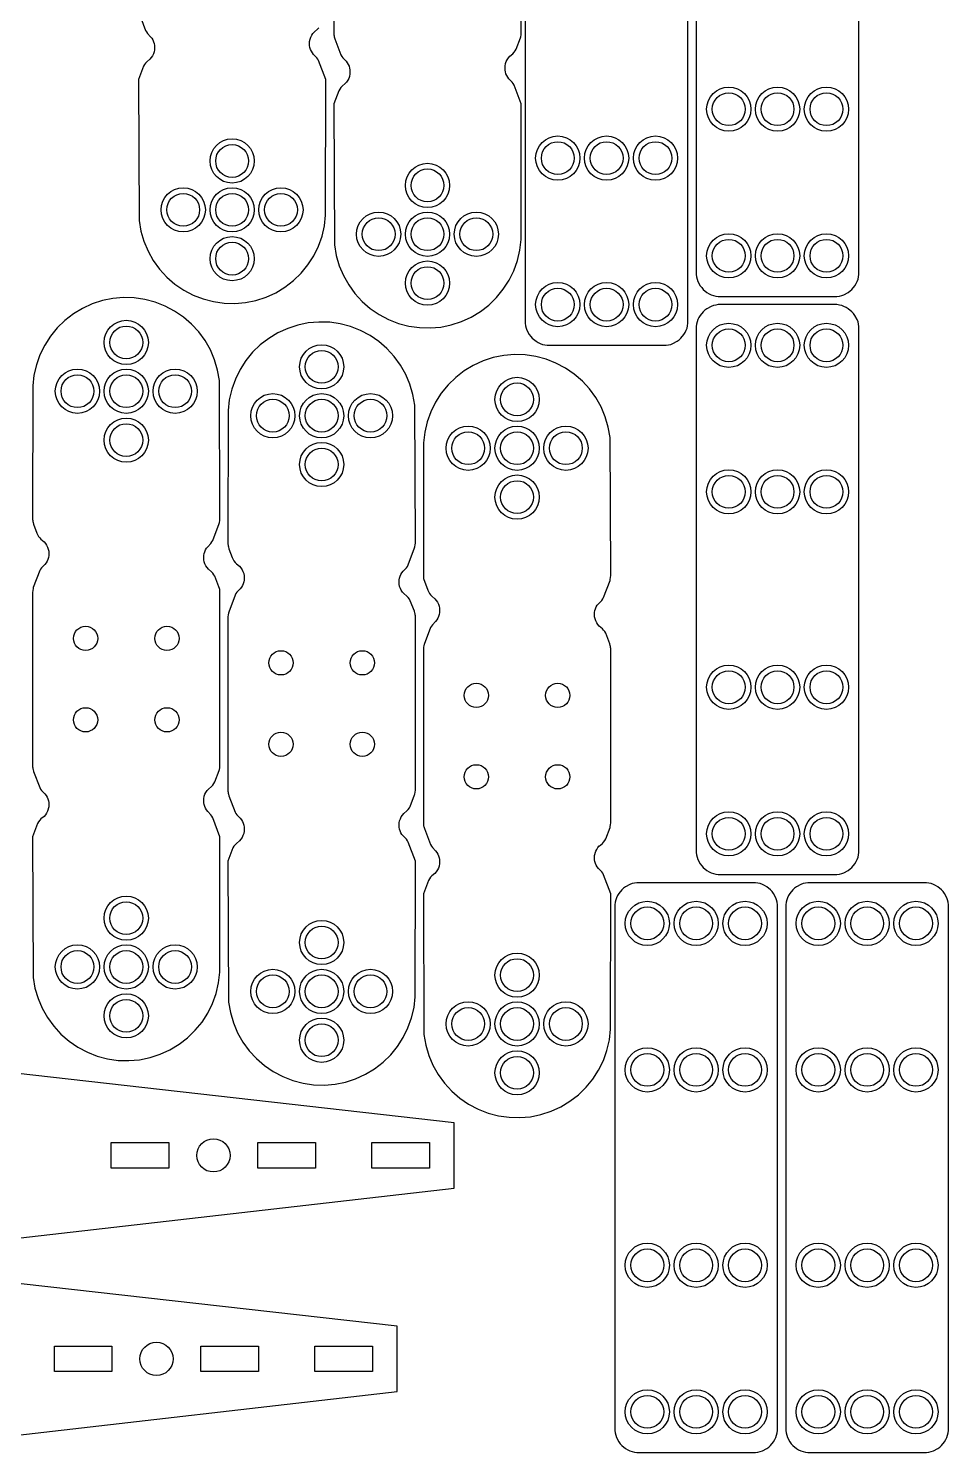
# Model space of a CAD drawing. Header units: millimetres. Extents: x -148 to 148, y -175 to 175.
# Drawn here: x 35 to 148, y -174.5 to 0.4 of the extents above; entities that cross this region are included whole.
import ezdxf

# ---------------------------------------------------------------- set-up
doc = ezdxf.new("R2010")
doc.units = ezdxf.units.MM
doc.layers.add('1', color=7, linetype='CONTINUOUS')

msp = doc.modelspace()

# ---------------------------------------------------------------- linework, layer by layer
at = {"layer": '1', "color": 0}
for p, q in [((117.004, 34.795), (117.004, -29.794)), ((136.995, -29.794), (136.995, 34.795)), ((96.004, 28.795), (96.004, -35.794)), ((115.995, -35.794), (115.995, 28.795)), ((72.489, 21.14), (72.492, -0.254)), ((95.509, -0.138), (95.506, 21.256)), ((48.616, 2.158), (49.369, 0.173)), ((49.369, 0.173), (49.473, -0.011)), ((69.928, -0.194), (70.104, 0.003)), ((70.104, 0.002), (70.478, 0.322)), ((70.104, 0.003), (70.104, 0.002)), ((70.478, 0.322), (70.635, 0.489)), ((49.473, -0.011), (49.597, -0.183)), ((49.597, -0.183), (49.995, -0.597)), ((49.995, -0.597), (50.142, -0.785)), ((50.142, -0.785), (50.264, -0.99)), ((50.264, -0.99), (50.361, -1.207)), ((50.361, -1.207), (50.432, -1.436)), ((50.432, -1.436), (50.475, -1.671)), ((50.475, -1.671), (50.473, -2.193)), ((69.523, -1.682), (69.525, -1.16)), ((69.566, -1.917), (69.523, -1.682)), ((69.525, -1.16), (69.577, -0.903)), ((69.577, -0.903), (69.579, -0.894)), ((69.578, -0.894), (69.664, -0.646)), ((69.579, -0.894), (69.578, -0.894)), ((69.664, -0.646), (69.781, -0.412)), ((69.781, -0.412), (69.928, -0.194)), ((72.492, -0.254), (72.493, -0.26)), ((72.493, -0.26), (72.504, -0.38)), ((72.504, -0.38), (72.522, -0.5)), ((72.522, -0.5), (72.522, -0.503)), ((72.522, -0.503), (72.546, -0.616)), ((72.546, -0.616), (72.614, -0.837)), ((72.614, -0.837), (72.616, -0.841)), ((72.616, -0.841), (73.369, -2.826)), ((94.887, -2.131), (95.42, -0.726)), ((95.42, -0.726), (95.452, -0.614)), ((95.452, -0.61), (95.494, -0.38)), ((95.452, -0.614), (95.452, -0.61)), ((95.494, -0.38), (95.508, -0.142)), ((95.508, -0.142), (95.509, -0.138)), ((49.894, -3.356), (49.52, -3.677)), ((50.069, -3.161), (49.894, -3.357)), ((49.894, -3.357), (49.894, -3.356)), ((50.216, -2.944), (50.069, -3.161)), ((50.334, -2.708), (50.216, -2.944)), ((50.42, -2.459), (50.334, -2.708)), ((50.421, -2.451), (50.419, -2.459)), ((50.419, -2.459), (50.42, -2.459)), ((50.473, -2.193), (50.421, -2.451)), ((69.637, -2.146), (69.566, -1.917)), ((69.734, -2.364), (69.637, -2.146)), ((69.856, -2.568), (69.734, -2.364)), ((70.003, -2.757), (69.856, -2.568)), ((70.401, -3.171), (70.003, -2.757)), ((70.525, -3.343), (70.401, -3.171)), ((70.629, -3.527), (70.525, -3.343)), ((73.369, -2.826), (73.473, -3.011)), ((73.473, -3.011), (73.597, -3.183)), ((73.597, -3.183), (73.995, -3.597)), ((93.664, -3.646), (93.781, -3.412)), ((93.781, -3.412), (93.928, -3.194)), ((93.928, -3.194), (94.104, -2.996)), ((94.104, -2.997), (94.478, -2.677)), ((94.104, -2.996), (94.104, -2.997)), ((94.478, -2.677), (94.635, -2.51)), ((94.635, -2.51), (94.771, -2.328)), ((94.771, -2.328), (94.887, -2.131)), ((49.108, -4.229), (48.489, -5.853)), ((49.227, -4.025), (49.108, -4.229)), ((49.363, -3.843), (49.227, -4.025)), ((49.52, -3.677), (49.363, -3.843)), ((71.509, -5.853), (70.629, -3.527)), ((73.995, -3.597), (74.142, -3.785)), ((74.142, -3.785), (74.264, -3.99)), ((74.264, -3.99), (74.361, -4.207)), ((74.361, -4.207), (74.432, -4.436)), ((74.473, -5.193), (74.421, -5.451)), ((74.432, -4.436), (74.475, -4.671)), ((74.475, -4.671), (74.473, -5.193)), ((93.523, -4.682), (93.525, -4.16)), ((93.566, -4.917), (93.523, -4.682)), ((93.525, -4.16), (93.577, -3.903)), ((93.637, -5.146), (93.566, -4.917)), ((93.577, -3.903), (93.579, -3.894)), ((93.578, -3.894), (93.664, -3.646)), ((93.579, -3.894), (93.578, -3.894)), ((93.734, -5.364), (93.637, -5.146)), ((48.489, -5.853), (48.564, -23.167)), ((71.49, -22.513), (71.509, -5.853)), ((73.363, -6.843), (73.227, -7.025)), ((73.52, -6.677), (73.363, -6.843)), ((73.894, -6.356), (73.52, -6.677)), ((74.069, -6.161), (73.894, -6.357)), ((73.894, -6.357), (73.894, -6.356)), ((74.216, -5.944), (74.069, -6.161)), ((74.334, -5.708), (74.216, -5.944)), ((74.42, -5.459), (74.334, -5.708)), ((74.421, -5.451), (74.419, -5.459)), ((74.419, -5.459), (74.42, -5.459)), ((93.856, -5.568), (93.734, -5.364)), ((94.003, -5.757), (93.856, -5.568)), ((94.401, -6.171), (94.003, -5.757)), ((94.525, -6.343), (94.401, -6.171)), ((94.629, -6.527), (94.525, -6.343)), ((95.509, -8.853), (94.629, -6.527)), ((73.108, -7.229), (72.489, -8.853)), ((73.227, -7.025), (73.108, -7.229)), ((72.489, -8.853), (72.564, -26.167)), ((95.49, -25.513), (95.509, -8.853)), ((71.341, -23.818), (71.49, -22.513)), ((48.564, -23.167), (48.788, -24.462)), ((48.788, -24.462), (49.158, -25.723)), ((71.043, -25.098), (71.341, -23.818)), ((49.158, -25.723), (49.67, -26.933)), ((70.601, -26.336), (71.043, -25.098)), ((72.564, -26.167), (72.788, -27.462)), ((95.341, -26.818), (95.49, -25.513)), ((49.67, -26.933), (50.316, -28.078)), ((69.311, -28.621), (70.022, -27.515)), ((70.022, -27.515), (70.601, -26.336)), ((72.788, -27.462), (73.158, -28.723)), ((95.043, -28.098), (95.341, -26.818)), ((50.316, -28.078), (51.088, -29.141)), ((51.088, -29.141), (51.977, -30.109)), ((67.536, -30.554), (68.479, -29.638)), ((68.479, -29.638), (69.311, -28.621)), ((73.158, -28.723), (73.67, -29.933)), ((94.022, -30.515), (94.601, -29.336)), ((94.601, -29.336), (95.043, -28.098)), ((51.977, -30.109), (52.971, -30.97)), ((52.971, -30.97), (54.055, -31.711)), ((65.37, -32.035), (66.495, -31.356)), ((66.495, -31.356), (67.536, -30.554)), ((73.67, -29.933), (74.316, -31.078)), ((74.316, -31.078), (75.088, -32.141)), ((93.311, -31.621), (94.022, -30.515)), ((117.004, -29.794), (117.047, -30.086)), ((117.047, -30.086), (117.119, -30.373)), ((117.119, -30.373), (117.219, -30.651)), ((117.219, -30.651), (117.496, -31.171)), ((117.496, -31.171), (117.678, -31.415)), ((117.678, -31.415), (117.871, -31.627)), ((136.128, -31.627), (136.502, -31.172)), ((136.502, -31.172), (136.658, -30.91)), ((136.658, -30.91), (136.78, -30.651)), ((136.78, -30.651), (136.88, -30.373)), ((136.88, -30.373), (136.952, -30.086)), ((136.952, -30.086), (136.995, -29.794)), ((44.073, -33.01), (42.824, -33.416)), ((45.361, -32.749), (44.073, -33.01)), ((46.671, -32.637), (45.361, -32.749)), ((47.984, -32.674), (46.671, -32.637)), ((49.285, -32.861), (47.984, -32.674)), ((50.556, -33.196), (49.285, -32.861)), ((51.78, -33.672), (50.556, -33.196)), ((54.055, -31.711), (55.218, -32.325)), ((55.218, -32.325), (56.442, -32.801)), ((56.442, -32.801), (57.713, -33.136)), ((57.713, -33.136), (59.014, -33.323)), ((61.637, -33.248), (62.925, -32.987)), ((62.925, -32.987), (64.174, -32.581)), ((64.174, -32.581), (65.37, -32.035)), ((75.088, -32.141), (75.977, -33.109)), ((75.977, -33.109), (76.971, -33.97)), ((91.536, -33.554), (92.479, -32.638)), ((92.479, -32.638), (93.311, -31.621)), ((117.871, -31.627), (118.327, -32.001)), ((118.327, -32.001), (118.588, -32.158)), ((118.588, -32.158), (118.847, -32.28)), ((118.847, -32.28), (119.126, -32.38)), ((119.126, -32.38), (119.412, -32.451)), ((119.412, -32.451), (119.704, -32.495)), ((119.704, -32.495), (134.295, -32.495)), ((134.295, -32.495), (134.587, -32.451)), ((134.587, -32.451), (134.873, -32.38)), ((134.873, -32.38), (135.152, -32.28)), ((135.152, -32.28), (135.671, -32.002)), ((135.671, -32.002), (135.916, -31.82)), ((135.916, -31.82), (136.128, -31.627)), ((40.503, -34.641), (39.462, -35.443)), ((41.628, -33.962), (40.503, -34.641)), ((42.824, -33.416), (41.628, -33.962)), ((52.943, -34.286), (51.78, -33.672)), ((54.027, -35.027), (52.943, -34.286)), ((59.014, -33.323), (60.327, -33.36)), ((60.327, -33.36), (61.637, -33.248)), ((76.971, -33.97), (78.055, -34.711)), ((78.055, -34.711), (79.218, -35.325)), ((89.37, -35.035), (90.495, -34.356)), ((90.495, -34.356), (91.536, -33.554)), ((117.497, -34.826), (117.341, -35.088)), ((117.871, -34.371), (117.497, -34.826)), ((118.083, -34.178), (117.871, -34.371)), ((118.328, -33.996), (118.083, -34.178)), ((118.847, -33.718), (118.328, -33.996)), ((119.126, -33.618), (118.847, -33.718)), ((119.412, -33.547), (119.126, -33.618)), ((119.705, -33.503), (119.412, -33.547)), ((134.288, -33.502), (119.705, -33.503)), ((134.289, -33.503), (134.288, -33.502)), ((134.295, -33.503), (134.289, -33.503)), ((134.587, -33.547), (134.295, -33.503)), ((134.873, -33.618), (134.587, -33.547)), ((135.152, -33.718), (134.873, -33.618)), ((135.411, -33.84), (135.152, -33.718)), ((135.672, -33.997), (135.411, -33.84)), ((136.128, -34.371), (135.672, -33.997)), ((136.321, -34.583), (136.128, -34.371)), ((136.503, -34.827), (136.321, -34.583)), ((136.78, -35.347), (136.503, -34.827)), ((38.519, -36.359), (37.687, -37.376)), ((39.462, -35.443), (38.519, -36.359)), ((55.021, -35.888), (54.027, -35.027)), ((55.91, -36.856), (55.021, -35.888)), ((66.824, -36.416), (65.628, -36.962)), ((68.073, -36.01), (66.824, -36.416)), ((69.361, -35.749), (68.073, -36.01)), ((70.671, -35.637), (69.361, -35.749)), ((71.984, -35.674), (70.671, -35.637)), ((73.285, -35.861), (71.984, -35.674)), ((74.556, -36.196), (73.285, -35.861)), ((75.78, -36.672), (74.556, -36.196)), ((76.943, -37.286), (75.78, -36.672)), ((79.218, -35.325), (80.442, -35.801)), ((80.442, -35.801), (81.713, -36.136)), ((81.713, -36.136), (83.014, -36.323)), ((83.014, -36.323), (84.327, -36.36)), ((84.327, -36.36), (85.637, -36.248)), ((85.637, -36.248), (86.925, -35.987)), ((86.925, -35.987), (88.174, -35.581)), ((88.174, -35.581), (89.37, -35.035)), ((96.004, -35.794), (96.047, -36.086)), ((96.047, -36.086), (96.119, -36.373)), ((96.119, -36.373), (96.219, -36.651)), ((96.219, -36.651), (96.496, -37.171)), ((115.658, -36.91), (115.78, -36.651)), ((115.78, -36.651), (115.88, -36.373)), ((115.88, -36.373), (115.952, -36.086)), ((115.952, -36.086), (115.995, -35.794)), ((117.047, -35.912), (117.004, -36.204)), ((117.004, -36.204), (117.004, -100.794)), ((117.119, -35.625), (117.047, -35.912)), ((117.219, -35.347), (117.119, -35.625)), ((117.341, -35.088), (117.219, -35.347)), ((136.88, -35.625), (136.78, -35.347)), ((136.952, -35.912), (136.88, -35.625)), ((136.995, -36.204), (136.952, -35.912)), ((136.995, -100.794), (136.995, -36.204)), ((37.687, -37.376), (36.976, -38.482)), ((56.682, -37.919), (55.91, -36.856)), ((57.328, -39.064), (56.682, -37.919)), ((63.462, -38.443), (62.519, -39.359)), ((64.503, -37.641), (63.462, -38.443)), ((65.628, -36.962), (64.503, -37.641)), ((78.027, -38.027), (76.943, -37.286)), ((79.021, -38.888), (78.027, -38.027)), ((96.496, -37.171), (96.678, -37.415)), ((96.678, -37.415), (96.871, -37.627)), ((96.871, -37.627), (97.327, -38.001)), ((97.327, -38.001), (97.588, -38.158)), ((97.588, -38.158), (97.847, -38.28)), ((97.847, -38.28), (98.126, -38.38)), ((98.126, -38.38), (98.412, -38.451)), ((98.412, -38.451), (98.704, -38.495)), ((113.295, -38.495), (113.587, -38.451)), ((113.587, -38.451), (113.873, -38.38)), ((113.873, -38.38), (114.152, -38.28)), ((114.152, -38.28), (114.671, -38.002)), ((114.671, -38.002), (114.916, -37.82)), ((114.916, -37.82), (115.128, -37.627)), ((115.128, -37.627), (115.502, -37.172)), ((115.502, -37.172), (115.658, -36.91)), ((36.397, -39.661), (35.955, -40.899)), ((36.976, -38.482), (36.397, -39.661)), ((57.84, -40.274), (57.328, -39.064)), ((62.519, -39.359), (61.687, -40.376)), ((79.91, -39.856), (79.021, -38.888)), ((80.682, -40.919), (79.91, -39.856)), ((92.073, -40.01), (90.824, -40.416)), ((93.361, -39.749), (92.073, -40.01)), ((94.671, -39.637), (93.361, -39.749)), ((95.984, -39.674), (94.671, -39.637)), ((97.285, -39.861), (95.984, -39.674)), ((98.556, -40.196), (97.285, -39.861)), ((99.78, -40.672), (98.556, -40.196)), ((98.704, -38.495), (113.295, -38.495)), ((35.955, -40.899), (35.657, -42.179)), ((58.21, -41.535), (57.84, -40.274)), ((58.434, -42.83), (58.21, -41.535)), ((60.976, -41.482), (60.397, -42.661)), ((61.687, -40.376), (60.976, -41.482)), ((81.328, -42.064), (80.682, -40.919)), ((88.503, -41.641), (87.462, -42.443)), ((89.628, -40.962), (88.503, -41.641)), ((90.824, -40.416), (89.628, -40.962)), ((100.943, -41.286), (99.78, -40.672)), ((102.027, -42.027), (100.943, -41.286)), ((35.508, -43.484), (35.492, -59.898)), ((35.657, -42.179), (35.508, -43.484)), ((58.509, -59.782), (58.434, -42.83)), ((60.397, -42.661), (59.955, -43.899)), ((81.84, -43.274), (81.328, -42.064)), ((82.21, -44.535), (81.84, -43.274)), ((86.519, -43.359), (85.687, -44.376)), ((87.462, -42.443), (86.519, -43.359)), ((103.021, -42.888), (102.027, -42.027)), ((103.91, -43.856), (103.021, -42.888)), ((59.657, -45.179), (59.508, -46.484)), ((59.955, -43.899), (59.657, -45.179)), ((82.434, -45.83), (82.21, -44.535)), ((85.687, -44.376), (84.976, -45.482)), ((104.682, -44.919), (103.91, -43.856)), ((105.328, -46.064), (104.682, -44.919)), ((59.508, -46.484), (59.492, -62.898)), ((82.509, -62.782), (82.434, -45.83)), ((84.397, -46.661), (83.955, -47.899)), ((84.976, -45.482), (84.397, -46.661)), ((105.84, -47.274), (105.328, -46.064)), ((83.955, -47.899), (83.657, -49.179)), ((106.21, -48.535), (105.84, -47.274)), ((106.434, -49.83), (106.21, -48.535)), ((83.508, -50.484), (83.492, -66.898)), ((83.657, -49.179), (83.508, -50.484)), ((106.509, -66.782), (106.434, -49.83)), ((35.492, -59.898), (35.493, -59.904)), ((35.493, -59.904), (35.504, -60.023)), ((35.504, -60.023), (35.522, -60.143)), ((35.522, -60.143), (35.522, -60.146)), ((35.522, -60.146), (35.546, -60.259)), ((35.546, -60.259), (35.614, -60.48)), ((35.614, -60.48), (35.616, -60.484)), ((35.616, -60.484), (36.02, -61.565)), ((57.629, -62.47), (58.417, -60.377)), ((58.417, -60.377), (58.419, -60.373)), ((58.419, -60.373), (58.452, -60.258)), ((58.452, -60.253), (58.494, -60.023)), ((58.452, -60.258), (58.452, -60.253)), ((58.494, -60.023), (58.508, -59.786)), ((58.508, -59.786), (58.509, -59.782)), ((36.02, -61.565), (36.226, -61.971)), ((36.226, -61.971), (36.363, -62.154)), ((36.363, -62.154), (36.52, -62.32)), ((36.52, -62.32), (36.895, -62.641)), ((36.895, -62.641), (37.07, -62.837)), ((37.07, -62.837), (37.217, -63.055)), ((57.003, -63.24), (57.401, -62.826)), ((57.401, -62.826), (57.525, -62.654)), ((57.525, -62.654), (57.629, -62.47)), ((59.492, -62.898), (59.493, -62.904)), ((59.493, -62.904), (59.504, -63.023)), ((82.494, -63.023), (82.508, -62.786)), ((82.508, -62.786), (82.509, -62.782)), ((37.217, -63.055), (37.334, -63.289)), ((37.334, -63.289), (37.42, -63.538)), ((37.432, -64.562), (37.361, -64.79)), ((37.42, -63.538), (37.419, -63.538)), ((37.419, -63.538), (37.472, -63.797)), ((37.475, -64.327), (37.432, -64.562)), ((37.472, -63.797), (37.489, -64.097)), ((37.489, -64.097), (37.475, -64.327)), ((56.509, -64.543), (56.523, -64.315)), ((56.526, -64.844), (56.509, -64.543)), ((56.523, -64.315), (56.566, -64.08)), ((56.566, -64.08), (56.637, -63.851)), ((56.637, -63.851), (56.734, -63.633)), ((56.734, -63.633), (56.856, -63.429)), ((56.856, -63.429), (57.003, -63.24)), ((59.504, -63.023), (59.522, -63.143)), ((59.522, -63.143), (59.522, -63.146)), ((59.522, -63.146), (59.546, -63.259)), ((59.546, -63.259), (59.614, -63.48)), ((59.614, -63.48), (59.616, -63.484)), ((59.616, -63.484), (60.02, -64.565)), ((60.02, -64.565), (60.226, -64.971)), ((81.629, -65.47), (82.417, -63.377)), ((82.417, -63.377), (82.419, -63.373)), ((82.419, -63.373), (82.452, -63.258)), ((82.452, -63.253), (82.494, -63.023)), ((82.452, -63.258), (82.452, -63.253)), ((36.369, -66.171), (35.581, -68.263)), ((36.473, -65.986), (36.369, -66.171)), ((36.597, -65.814), (36.473, -65.986)), ((36.994, -65.401), (36.597, -65.814)), ((37.141, -65.213), (36.994, -65.401)), ((37.264, -65.007), (37.141, -65.213)), ((37.361, -64.79), (37.264, -65.007)), ((56.579, -65.103), (56.526, -64.844)), ((56.664, -65.351), (56.578, -65.103)), ((56.578, -65.103), (56.579, -65.103)), ((56.781, -65.585), (56.664, -65.351)), ((56.928, -65.803), (56.781, -65.585)), ((57.103, -66), (56.928, -65.803)), ((57.478, -66.32), (57.103, -66)), ((57.635, -66.487), (57.478, -66.32)), ((60.226, -64.971), (60.363, -65.154)), ((60.363, -65.154), (60.52, -65.32)), ((60.52, -65.32), (60.895, -65.641)), ((60.895, -65.641), (61.07, -65.837)), ((61.07, -65.837), (61.217, -66.055)), ((61.217, -66.055), (61.334, -66.289)), ((61.334, -66.289), (61.42, -66.538)), ((80.734, -66.633), (80.856, -66.429)), ((80.856, -66.429), (81.003, -66.24)), ((81.003, -66.24), (81.401, -65.826)), ((81.401, -65.826), (81.525, -65.654)), ((81.525, -65.654), (81.629, -65.47)), ((57.771, -66.669), (57.635, -66.487)), ((57.887, -66.867), (57.771, -66.669)), ((58.382, -68.156), (57.887, -66.867)), ((58.384, -68.16), (58.382, -68.156)), ((58.452, -68.381), (58.384, -68.16)), ((61.141, -68.213), (60.994, -68.401)), ((61.264, -68.007), (61.141, -68.213)), ((61.361, -67.79), (61.264, -68.007)), ((61.432, -67.562), (61.361, -67.79)), ((61.42, -66.538), (61.419, -66.538)), ((61.419, -66.538), (61.472, -66.797)), ((61.475, -67.327), (61.432, -67.562)), ((61.472, -66.797), (61.489, -67.097)), ((61.489, -67.097), (61.475, -67.327)), ((80.509, -67.543), (80.523, -67.315)), ((80.526, -67.844), (80.509, -67.543)), ((80.523, -67.315), (80.566, -67.08)), ((80.579, -68.103), (80.526, -67.844)), ((80.566, -67.08), (80.637, -66.851)), ((80.664, -68.351), (80.578, -68.103)), ((80.578, -68.103), (80.579, -68.103)), ((80.637, -66.851), (80.734, -66.633)), ((83.492, -66.898), (83.493, -66.904)), ((83.493, -66.904), (83.504, -67.023)), ((83.504, -67.023), (83.522, -67.143)), ((83.522, -67.143), (83.522, -67.146)), ((83.522, -67.146), (83.546, -67.259)), ((83.546, -67.259), (83.614, -67.48)), ((83.614, -67.48), (83.616, -67.484)), ((83.616, -67.484), (84.02, -68.565)), ((105.629, -69.47), (106.417, -67.377)), ((106.417, -67.377), (106.419, -67.373)), ((106.419, -67.373), (106.452, -67.258)), ((106.452, -67.253), (106.494, -67.023)), ((106.452, -67.258), (106.452, -67.253)), ((106.494, -67.023), (106.508, -66.786)), ((106.508, -66.786), (106.509, -66.782)), ((35.49, -68.855), (35.489, -68.859)), ((35.489, -68.859), (35.492, -90.254)), ((35.504, -68.617), (35.49, -68.855)), ((35.546, -68.387), (35.504, -68.617)), ((35.579, -68.267), (35.546, -68.382)), ((35.546, -68.382), (35.546, -68.387)), ((35.581, -68.263), (35.579, -68.267)), ((58.476, -68.495), (58.452, -68.381)), ((58.476, -68.498), (58.476, -68.495)), ((58.494, -68.617), (58.476, -68.498)), ((58.505, -68.737), (58.494, -68.617)), ((58.506, -68.743), (58.505, -68.737)), ((58.509, -90.138), (58.506, -68.743)), ((60.369, -69.171), (59.581, -71.263)), ((60.473, -68.986), (60.369, -69.171)), ((60.597, -68.814), (60.473, -68.986)), ((60.994, -68.401), (60.597, -68.814)), ((80.781, -68.585), (80.664, -68.351)), ((80.928, -68.803), (80.781, -68.585)), ((81.103, -69), (80.928, -68.803)), ((81.478, -69.32), (81.103, -69)), ((81.635, -69.487), (81.478, -69.32)), ((81.771, -69.669), (81.635, -69.487)), ((81.887, -69.867), (81.771, -69.669)), ((82.382, -71.156), (81.887, -69.867)), ((84.02, -68.565), (84.226, -68.971)), ((84.226, -68.971), (84.363, -69.154)), ((84.363, -69.154), (84.52, -69.32)), ((84.52, -69.32), (84.895, -69.641)), ((84.895, -69.641), (85.07, -69.837)), ((85.07, -69.837), (85.217, -70.055)), ((105.003, -70.24), (105.401, -69.826)), ((105.401, -69.826), (105.525, -69.654)), ((105.525, -69.654), (105.629, -69.47)), ((59.504, -71.617), (59.49, -71.855)), ((59.546, -71.387), (59.504, -71.617)), ((59.579, -71.267), (59.546, -71.382)), ((59.546, -71.382), (59.546, -71.387)), ((59.581, -71.263), (59.579, -71.267)), ((82.384, -71.16), (82.382, -71.156)), ((82.452, -71.381), (82.384, -71.16)), ((82.476, -71.495), (82.452, -71.381)), ((82.476, -71.498), (82.476, -71.495)), ((82.494, -71.617), (82.476, -71.498)), ((82.505, -71.737), (82.494, -71.617)), ((85.217, -70.055), (85.334, -70.289)), ((85.334, -70.289), (85.42, -70.538)), ((85.432, -71.562), (85.361, -71.79)), ((85.42, -70.538), (85.419, -70.538)), ((85.419, -70.538), (85.472, -70.797)), ((85.475, -71.327), (85.432, -71.562)), ((85.472, -70.797), (85.489, -71.097)), ((85.489, -71.097), (85.475, -71.327)), ((104.509, -71.543), (104.523, -71.315)), ((104.526, -71.844), (104.509, -71.543)), ((104.523, -71.315), (104.566, -71.08)), ((104.566, -71.08), (104.637, -70.851)), ((104.637, -70.851), (104.734, -70.633)), ((104.734, -70.633), (104.856, -70.429)), ((104.856, -70.429), (105.003, -70.24)), ((59.49, -71.855), (59.489, -71.859)), ((59.489, -71.859), (59.492, -93.254)), ((82.506, -71.743), (82.505, -71.737)), ((82.509, -93.138), (82.506, -71.743)), ((84.369, -73.171), (83.581, -75.263)), ((84.473, -72.986), (84.369, -73.171)), ((84.597, -72.814), (84.473, -72.986)), ((84.994, -72.401), (84.597, -72.814)), ((85.141, -72.213), (84.994, -72.401)), ((85.264, -72.007), (85.141, -72.213)), ((85.361, -71.79), (85.264, -72.007)), ((104.579, -72.103), (104.526, -71.844)), ((104.664, -72.351), (104.578, -72.103)), ((104.578, -72.103), (104.579, -72.103)), ((104.781, -72.585), (104.664, -72.351)), ((104.928, -72.803), (104.781, -72.585)), ((105.103, -73), (104.928, -72.803)), ((105.478, -73.32), (105.103, -73)), ((105.635, -73.487), (105.478, -73.32)), ((105.771, -73.669), (105.635, -73.487)), ((105.887, -73.867), (105.771, -73.669)), ((106.382, -75.156), (105.887, -73.867)), ((106.384, -75.16), (106.382, -75.156)), ((106.452, -75.381), (106.384, -75.16)), ((83.49, -75.855), (83.489, -75.859)), ((83.489, -75.859), (83.492, -97.254)), ((83.504, -75.617), (83.49, -75.855)), ((83.546, -75.387), (83.504, -75.617)), ((83.579, -75.267), (83.546, -75.382)), ((83.546, -75.382), (83.546, -75.387)), ((83.581, -75.263), (83.579, -75.267)), ((106.476, -75.495), (106.452, -75.381)), ((106.476, -75.498), (106.476, -75.495)), ((106.494, -75.617), (106.476, -75.498)), ((106.505, -75.737), (106.494, -75.617)), ((106.506, -75.743), (106.505, -75.737)), ((106.509, -97.138), (106.506, -75.743)), ((35.492, -90.254), (35.493, -90.26)), ((35.493, -90.26), (35.504, -90.38)), ((35.504, -90.38), (35.522, -90.5)), ((35.522, -90.5), (35.522, -90.503)), ((35.522, -90.503), (35.546, -90.616)), ((35.546, -90.616), (35.614, -90.837)), ((35.614, -90.837), (35.616, -90.841)), ((35.616, -90.841), (36.369, -92.826)), ((57.887, -92.131), (58.42, -90.726)), ((58.42, -90.726), (58.452, -90.614)), ((58.452, -90.61), (58.494, -90.38)), ((58.452, -90.614), (58.452, -90.61)), ((58.494, -90.38), (58.508, -90.142)), ((58.508, -90.142), (58.509, -90.138)), ((57.104, -92.997), (57.478, -92.677)), ((57.478, -92.677), (57.635, -92.51)), ((57.635, -92.51), (57.771, -92.328)), ((57.771, -92.328), (57.887, -92.131)), ((36.369, -92.826), (36.473, -93.011)), ((36.473, -93.011), (36.597, -93.183)), ((36.597, -93.183), (36.995, -93.597)), ((36.995, -93.597), (37.142, -93.785)), ((37.142, -93.785), (37.264, -93.99)), ((37.264, -93.99), (37.361, -94.207)), ((37.361, -94.207), (37.432, -94.436)), ((37.432, -94.436), (37.475, -94.671)), ((56.523, -94.682), (56.525, -94.16)), ((56.525, -94.16), (56.577, -93.903)), ((56.577, -93.903), (56.579, -93.894)), ((56.578, -93.894), (56.664, -93.646)), ((56.579, -93.894), (56.578, -93.894)), ((56.664, -93.646), (56.781, -93.412)), ((56.781, -93.412), (56.928, -93.194)), ((56.928, -93.194), (57.104, -92.996)), ((57.104, -92.996), (57.104, -92.997)), ((59.492, -93.254), (59.493, -93.26)), ((59.493, -93.26), (59.504, -93.38)), ((59.504, -93.38), (59.522, -93.5)), ((59.522, -93.5), (59.522, -93.503)), ((59.522, -93.503), (59.546, -93.616)), ((59.546, -93.616), (59.614, -93.837)), ((59.614, -93.837), (59.616, -93.841)), ((59.616, -93.841), (60.369, -95.826)), ((81.887, -95.131), (82.42, -93.726)), ((82.42, -93.726), (82.452, -93.614)), ((82.452, -93.61), (82.494, -93.38)), ((82.452, -93.614), (82.452, -93.61)), ((82.494, -93.38), (82.508, -93.142)), ((82.508, -93.142), (82.509, -93.138)), ((37.069, -96.161), (36.894, -96.357)), ((37.216, -95.944), (37.069, -96.161)), ((37.334, -95.708), (37.216, -95.944)), ((37.42, -95.459), (37.334, -95.708)), ((37.421, -95.451), (37.419, -95.459)), ((37.419, -95.459), (37.42, -95.459)), ((37.473, -95.193), (37.421, -95.451)), ((37.475, -94.671), (37.473, -95.193)), ((56.566, -94.917), (56.523, -94.682)), ((56.637, -95.146), (56.566, -94.917)), ((56.734, -95.364), (56.637, -95.146)), ((56.856, -95.568), (56.734, -95.364)), ((57.003, -95.757), (56.856, -95.568)), ((57.401, -96.171), (57.003, -95.757)), ((57.525, -96.343), (57.401, -96.171)), ((60.369, -95.826), (60.473, -96.011)), ((60.473, -96.011), (60.597, -96.183)), ((60.597, -96.183), (60.995, -96.597)), ((80.781, -96.412), (80.928, -96.194)), ((80.928, -96.194), (81.104, -95.996)), ((81.104, -95.997), (81.478, -95.677)), ((81.104, -95.996), (81.104, -95.997)), ((81.478, -95.677), (81.635, -95.51)), ((81.635, -95.51), (81.771, -95.328)), ((81.771, -95.328), (81.887, -95.131)), ((36.108, -97.229), (35.489, -98.853)), ((36.227, -97.025), (36.108, -97.229)), ((36.363, -96.843), (36.227, -97.025)), ((36.52, -96.677), (36.363, -96.843)), ((36.894, -96.356), (36.52, -96.677)), ((36.894, -96.357), (36.894, -96.356)), ((57.629, -96.527), (57.525, -96.343)), ((58.509, -98.853), (57.629, -96.527)), ((60.995, -96.597), (61.142, -96.785)), ((61.142, -96.785), (61.264, -96.99)), ((61.264, -96.99), (61.361, -97.207)), ((61.361, -97.207), (61.432, -97.436)), ((61.432, -97.436), (61.475, -97.671)), ((61.475, -97.671), (61.473, -98.193)), ((80.523, -97.682), (80.525, -97.16)), ((80.566, -97.917), (80.523, -97.682)), ((80.525, -97.16), (80.577, -96.903)), ((80.637, -98.146), (80.566, -97.917)), ((80.577, -96.903), (80.579, -96.894)), ((80.578, -96.894), (80.664, -96.646)), ((80.579, -96.894), (80.578, -96.894)), ((80.664, -96.646), (80.781, -96.412)), ((83.492, -97.254), (83.493, -97.26)), ((83.493, -97.26), (83.504, -97.38)), ((83.504, -97.38), (83.522, -97.5)), ((83.522, -97.5), (83.522, -97.503)), ((83.522, -97.503), (83.546, -97.616)), ((83.546, -97.616), (83.614, -97.837)), ((83.614, -97.837), (83.616, -97.841)), ((83.616, -97.841), (84.369, -99.826)), ((105.887, -99.131), (106.42, -97.726)), ((106.42, -97.726), (106.452, -97.614)), ((106.452, -97.61), (106.494, -97.38)), ((106.452, -97.614), (106.452, -97.61)), ((106.494, -97.38), (106.508, -97.142)), ((106.508, -97.142), (106.509, -97.138)), ((35.489, -98.853), (35.564, -116.167)), ((58.49, -115.513), (58.509, -98.853)), ((60.52, -99.677), (60.363, -99.843)), ((60.894, -99.356), (60.52, -99.677)), ((61.069, -99.161), (60.894, -99.357)), ((60.894, -99.357), (60.894, -99.356)), ((61.216, -98.944), (61.069, -99.161)), ((61.334, -98.708), (61.216, -98.944)), ((61.42, -98.459), (61.334, -98.708)), ((61.421, -98.451), (61.419, -98.459)), ((61.419, -98.459), (61.42, -98.459)), ((61.473, -98.193), (61.421, -98.451)), ((80.734, -98.364), (80.637, -98.146)), ((80.856, -98.568), (80.734, -98.364)), ((81.003, -98.757), (80.856, -98.568)), ((81.401, -99.171), (81.003, -98.757)), ((81.525, -99.343), (81.401, -99.171)), ((81.629, -99.527), (81.525, -99.343)), ((82.509, -101.853), (81.629, -99.527)), ((105.104, -99.997), (105.478, -99.677)), ((105.478, -99.677), (105.635, -99.51)), ((105.635, -99.51), (105.771, -99.328)), ((105.771, -99.328), (105.887, -99.131)), ((60.108, -100.229), (59.489, -101.853)), ((60.227, -100.025), (60.108, -100.229)), ((60.363, -99.843), (60.227, -100.025)), ((84.369, -99.826), (84.473, -100.011)), ((84.473, -100.011), (84.597, -100.183)), ((84.597, -100.183), (84.995, -100.597)), ((84.995, -100.597), (85.142, -100.785)), ((85.142, -100.785), (85.264, -100.99)), ((85.264, -100.99), (85.361, -101.207)), ((85.361, -101.207), (85.432, -101.436)), ((85.432, -101.436), (85.475, -101.671)), ((104.523, -101.682), (104.525, -101.16)), ((104.525, -101.16), (104.577, -100.903)), ((104.577, -100.903), (104.579, -100.894)), ((104.578, -100.894), (104.664, -100.646)), ((104.579, -100.894), (104.578, -100.894)), ((104.664, -100.646), (104.781, -100.412)), ((104.781, -100.412), (104.928, -100.194)), ((104.928, -100.194), (105.104, -99.996)), ((105.104, -99.996), (105.104, -99.997)), ((117.004, -100.794), (117.047, -101.086)), ((117.047, -101.086), (117.119, -101.373)), ((117.119, -101.373), (117.219, -101.651)), ((136.78, -101.651), (136.88, -101.373)), ((136.88, -101.373), (136.952, -101.086)), ((136.952, -101.086), (136.995, -100.794)), ((59.489, -101.853), (59.564, -119.167)), ((82.49, -118.513), (82.509, -101.853)), ((85.069, -103.161), (84.894, -103.357)), ((85.216, -102.944), (85.069, -103.161)), ((85.334, -102.708), (85.216, -102.944)), ((85.42, -102.459), (85.334, -102.708)), ((85.421, -102.451), (85.419, -102.459)), ((85.419, -102.459), (85.42, -102.459)), ((85.473, -102.193), (85.421, -102.451)), ((85.475, -101.671), (85.473, -102.193)), ((104.566, -101.917), (104.523, -101.682)), ((104.637, -102.146), (104.566, -101.917)), ((104.734, -102.364), (104.637, -102.146)), ((104.856, -102.568), (104.734, -102.364)), ((105.003, -102.757), (104.856, -102.568)), ((105.401, -103.171), (105.003, -102.757)), ((105.525, -103.343), (105.401, -103.171)), ((117.219, -101.651), (117.496, -102.171)), ((117.496, -102.171), (117.678, -102.415)), ((117.678, -102.415), (117.871, -102.627)), ((117.871, -102.627), (118.327, -103.001)), ((118.327, -103.001), (118.588, -103.158)), ((118.588, -103.158), (118.847, -103.28)), ((135.152, -103.28), (135.671, -103.002)), ((135.671, -103.002), (135.916, -102.82)), ((135.916, -102.82), (136.128, -102.627)), ((136.128, -102.627), (136.502, -102.172)), ((136.502, -102.172), (136.658, -101.91)), ((136.658, -101.91), (136.78, -101.651)), ((84.108, -104.229), (83.489, -105.853)), ((84.227, -104.025), (84.108, -104.229)), ((84.363, -103.843), (84.227, -104.025)), ((84.52, -103.677), (84.363, -103.843)), ((84.894, -103.356), (84.52, -103.677)), ((84.894, -103.357), (84.894, -103.356)), ((105.629, -103.527), (105.525, -103.343)), ((106.509, -105.853), (105.629, -103.527)), ((108.847, -104.718), (108.328, -104.996)), ((109.126, -104.618), (108.847, -104.718)), ((109.412, -104.547), (109.126, -104.618)), ((109.705, -104.503), (109.412, -104.547)), ((124.288, -104.502), (109.705, -104.503)), ((118.847, -103.28), (119.126, -103.38)), ((119.126, -103.38), (119.412, -103.451)), ((119.412, -103.451), (119.704, -103.495)), ((119.704, -103.495), (134.295, -103.495)), ((124.289, -104.503), (124.288, -104.502)), ((124.295, -104.503), (124.289, -104.503)), ((124.587, -104.547), (124.295, -104.503)), ((124.873, -104.618), (124.587, -104.547)), ((125.152, -104.718), (124.873, -104.618)), ((125.411, -104.84), (125.152, -104.718)), ((125.672, -104.997), (125.411, -104.84)), ((129.847, -104.718), (129.328, -104.996)), ((130.126, -104.618), (129.847, -104.718)), ((130.412, -104.547), (130.126, -104.618)), ((130.705, -104.503), (130.412, -104.547)), ((145.288, -104.502), (130.705, -104.503)), ((134.295, -103.495), (134.587, -103.451)), ((134.587, -103.451), (134.873, -103.38)), ((134.873, -103.38), (135.152, -103.28)), ((145.289, -104.503), (145.288, -104.502)), ((145.295, -104.503), (145.289, -104.503)), ((145.587, -104.547), (145.295, -104.503)), ((145.873, -104.618), (145.587, -104.547)), ((146.152, -104.718), (145.873, -104.618)), ((146.411, -104.84), (146.152, -104.718)), ((146.672, -104.997), (146.411, -104.84)), ((83.489, -105.853), (83.564, -123.167)), ((106.49, -122.513), (106.509, -105.853)), ((107.119, -106.625), (107.047, -106.912)), ((107.219, -106.347), (107.119, -106.625)), ((107.341, -106.088), (107.219, -106.347)), ((107.497, -105.826), (107.341, -106.088)), ((107.871, -105.371), (107.497, -105.826)), ((108.083, -105.178), (107.871, -105.371)), ((108.328, -104.996), (108.083, -105.178)), ((126.128, -105.371), (125.672, -104.997)), ((126.321, -105.583), (126.128, -105.371)), ((126.503, -105.827), (126.321, -105.583)), ((126.78, -106.347), (126.503, -105.827)), ((126.88, -106.625), (126.78, -106.347)), ((126.952, -106.912), (126.88, -106.625)), ((128.119, -106.625), (128.047, -106.912)), ((128.219, -106.347), (128.119, -106.625)), ((128.341, -106.088), (128.219, -106.347)), ((128.497, -105.826), (128.341, -106.088)), ((128.871, -105.371), (128.497, -105.826)), ((129.083, -105.178), (128.871, -105.371)), ((129.328, -104.996), (129.083, -105.178)), ((147.128, -105.371), (146.672, -104.997)), ((147.321, -105.583), (147.128, -105.371)), ((147.503, -105.827), (147.321, -105.583)), ((147.78, -106.347), (147.503, -105.827)), ((147.88, -106.625), (147.78, -106.347)), ((147.952, -106.912), (147.88, -106.625)), ((107.047, -106.912), (107.004, -107.204)), ((107.004, -107.204), (107.004, -171.794)), ((126.995, -107.204), (126.952, -106.912)), ((126.995, -171.794), (126.995, -107.204)), ((128.047, -106.912), (128.004, -107.204)), ((128.004, -107.204), (128.004, -171.794)), ((147.995, -107.204), (147.952, -106.912)), ((147.995, -171.794), (147.995, -107.204)), ((35.564, -116.167), (35.788, -117.462)), ((58.043, -118.098), (58.341, -116.818)), ((58.341, -116.818), (58.49, -115.513)), ((35.788, -117.462), (36.158, -118.723)), ((36.158, -118.723), (36.67, -119.933)), ((57.601, -119.336), (58.043, -118.098)), ((82.341, -119.818), (82.49, -118.513)), ((36.67, -119.933), (37.316, -121.078)), ((56.311, -121.621), (57.022, -120.515)), ((57.022, -120.515), (57.601, -119.336)), ((59.564, -119.167), (59.788, -120.462)), ((59.788, -120.462), (60.158, -121.723)), ((82.043, -121.098), (82.341, -119.818)), ((37.316, -121.078), (38.088, -122.141)), ((38.088, -122.141), (38.977, -123.109)), ((55.479, -122.638), (56.311, -121.621)), ((60.158, -121.723), (60.67, -122.933)), ((81.022, -123.515), (81.601, -122.336)), ((81.601, -122.336), (82.043, -121.098)), ((38.977, -123.109), (39.971, -123.97)), ((39.971, -123.97), (41.055, -124.711)), ((53.495, -124.356), (54.536, -123.554)), ((54.536, -123.554), (55.479, -122.638)), ((60.67, -122.933), (61.316, -124.078)), ((61.316, -124.078), (62.088, -125.141)), ((80.311, -124.621), (81.022, -123.515)), ((83.564, -123.167), (83.788, -124.462)), ((106.043, -125.098), (106.341, -123.818)), ((106.341, -123.818), (106.49, -122.513)), ((41.055, -124.711), (42.218, -125.325)), ((42.218, -125.325), (43.442, -125.801)), ((43.442, -125.801), (44.713, -126.136)), ((49.925, -125.987), (51.174, -125.581)), ((51.174, -125.581), (52.37, -125.035)), ((52.37, -125.035), (53.495, -124.356)), ((62.088, -125.141), (62.977, -126.109)), ((78.536, -126.554), (79.479, -125.638)), ((79.479, -125.638), (80.311, -124.621)), ((83.788, -124.462), (84.158, -125.723)), ((84.158, -125.723), (84.67, -126.933)), ((105.601, -126.336), (106.043, -125.098)), ((87.263, -133.989), (20.815, -126.509)), ((44.713, -126.136), (46.014, -126.323)), ((46.014, -126.323), (47.327, -126.36)), ((47.327, -126.36), (48.637, -126.248)), ((48.637, -126.248), (49.925, -125.987)), ((62.977, -126.109), (63.971, -126.97)), ((63.971, -126.97), (65.055, -127.711)), ((76.37, -128.035), (77.495, -127.356)), ((77.495, -127.356), (78.536, -126.554)), ((84.67, -126.933), (85.316, -128.077)), ((104.311, -128.621), (105.022, -127.515)), ((105.022, -127.515), (105.601, -126.336)), ((65.055, -127.711), (66.218, -128.325)), ((66.218, -128.325), (67.442, -128.801)), ((67.442, -128.801), (68.713, -129.136)), ((68.713, -129.136), (70.014, -129.323)), ((70.014, -129.323), (71.327, -129.36)), ((71.327, -129.36), (72.637, -129.248)), ((72.637, -129.248), (73.925, -128.987)), ((73.925, -128.987), (75.174, -128.581)), ((75.174, -128.581), (76.37, -128.035)), ((85.316, -128.077), (86.088, -129.141)), ((86.088, -129.141), (86.977, -130.109)), ((103.479, -129.638), (104.311, -128.621)), ((86.977, -130.109), (87.971, -130.97)), ((87.971, -130.97), (89.055, -131.711)), ((101.495, -131.356), (102.536, -130.554)), ((102.536, -130.554), (103.479, -129.638)), ((89.055, -131.711), (90.218, -132.325)), ((90.218, -132.325), (91.442, -132.801)), ((91.442, -132.801), (92.713, -133.136)), ((97.925, -132.987), (99.174, -132.581)), ((99.174, -132.581), (100.37, -132.035)), ((100.37, -132.035), (101.495, -131.356)), ((87.263, -142.007), (87.263, -133.989)), ((92.713, -133.136), (94.014, -133.323)), ((94.014, -133.323), (95.327, -133.36)), ((95.327, -133.36), (96.637, -133.248)), ((96.637, -133.248), (97.925, -132.987)), ((45.163, -139.563), (45.163, -136.433)), ((45.163, -136.433), (52.243, -136.433)), ((52.243, -136.433), (52.243, -139.563)), ((63.163, -139.563), (63.163, -136.433)), ((63.163, -136.433), (70.243, -136.433)), ((70.243, -136.433), (70.243, -139.563)), ((77.163, -139.563), (77.163, -136.433)), ((77.163, -136.433), (84.243, -136.433)), ((84.243, -136.433), (84.243, -139.563)), ((52.243, -139.563), (45.163, -139.563)), ((70.243, -139.563), (63.163, -139.563)), ((84.243, -139.563), (77.163, -139.563)), ((23.68, -149.323), (87.263, -142.007)), ((80.263, -158.989), (13.815, -151.509)), ((80.263, -167.007), (80.263, -158.989)), ((38.163, -164.563), (38.163, -161.433)), ((38.163, -161.433), (45.243, -161.433)), ((45.243, -161.433), (45.243, -164.563)), ((56.163, -164.563), (56.163, -161.433)), ((56.163, -161.433), (63.243, -161.433)), ((63.243, -161.433), (63.243, -164.563)), ((70.163, -164.563), (70.163, -161.433)), ((70.163, -161.433), (77.243, -161.433)), ((77.243, -161.433), (77.243, -164.563)), ((45.243, -164.563), (38.163, -164.563)), ((63.243, -164.563), (56.163, -164.563)), ((77.243, -164.563), (70.163, -164.563)), ((16.68, -174.323), (80.263, -167.007)), ((107.004, -171.794), (107.047, -172.086)), ((107.047, -172.086), (107.119, -172.373)), ((107.119, -172.373), (107.219, -172.651)), ((107.219, -172.651), (107.496, -173.171)), ((126.502, -173.172), (126.658, -172.91)), ((126.658, -172.91), (126.78, -172.651)), ((126.78, -172.651), (126.88, -172.373)), ((126.88, -172.373), (126.952, -172.086)), ((126.952, -172.086), (126.995, -171.794)), ((128.004, -171.794), (128.047, -172.086)), ((128.047, -172.086), (128.119, -172.373)), ((128.119, -172.373), (128.219, -172.651)), ((128.219, -172.651), (128.496, -173.171)), ((147.502, -173.172), (147.658, -172.91)), ((147.658, -172.91), (147.78, -172.651)), ((147.78, -172.651), (147.88, -172.373)), ((147.88, -172.373), (147.952, -172.086)), ((147.952, -172.086), (147.995, -171.794)), ((107.496, -173.171), (107.678, -173.415)), ((107.678, -173.415), (107.871, -173.627)), ((107.871, -173.627), (108.327, -174.001)), ((108.327, -174.001), (108.588, -174.158)), ((108.588, -174.158), (108.847, -174.28)), ((108.847, -174.28), (109.126, -174.38)), ((109.126, -174.38), (109.412, -174.451)), ((109.412, -174.451), (109.704, -174.495)), ((109.704, -174.495), (124.295, -174.495)), ((124.295, -174.495), (124.587, -174.451)), ((124.587, -174.451), (124.873, -174.38)), ((124.873, -174.38), (125.152, -174.28)), ((125.152, -174.28), (125.671, -174.002)), ((125.671, -174.002), (125.916, -173.82)), ((125.916, -173.82), (126.128, -173.627)), ((126.128, -173.627), (126.502, -173.172)), ((128.496, -173.171), (128.678, -173.415)), ((128.678, -173.415), (128.871, -173.627)), ((128.871, -173.627), (129.327, -174.001)), ((129.327, -174.001), (129.588, -174.158)), ((129.588, -174.158), (129.847, -174.28)), ((129.847, -174.28), (130.126, -174.38)), ((130.126, -174.38), (130.412, -174.451)), ((130.412, -174.451), (130.704, -174.495)), ((130.704, -174.495), (145.295, -174.495)), ((145.295, -174.495), (145.587, -174.451)), ((145.587, -174.451), (145.873, -174.38)), ((145.873, -174.38), (146.152, -174.28)), ((146.152, -174.28), (146.671, -174.002)), ((146.671, -174.002), (146.916, -173.82)), ((146.916, -173.82), (147.128, -173.627)), ((147.128, -173.627), (147.502, -173.172))]:
    msp.add_line(p, q, dxfattribs=at)
at = {"layer": '1', "color": 1}
for centre, radius in [((120.999, -9.499), 2.715), ((126.999, -9.499), 2.715), ((132.999, -9.499), 2.715), ((120.999, -9.499), 2.015), ((126.999, -9.499), 2.015), ((132.999, -9.499), 2.015), ((59.999, -15.855), 2.715), ((59.998, -15.855), 2.015), ((99.999, -15.499), 2.715), ((99.999, -15.499), 2.015), ((105.999, -15.499), 2.715), ((105.999, -15.499), 2.015), ((111.999, -15.499), 2.715), ((111.999, -15.499), 2.015), ((83.999, -18.855), 2.715), ((83.998, -18.855), 2.015), ((53.998, -21.855), 2.715), ((59.999, -21.855), 2.715), ((65.998, -21.855), 2.715), ((53.998, -21.855), 2.015), ((59.998, -21.855), 2.015), ((65.998, -21.855), 2.015), ((77.998, -24.855), 2.715), ((83.999, -24.855), 2.715), ((89.998, -24.855), 2.715), ((77.998, -24.855), 2.015), ((83.998, -24.855), 2.015), ((89.998, -24.855), 2.015), ((59.999, -27.855), 2.715), ((59.998, -27.855), 2.015), ((120.999, -27.499), 2.715), ((120.999, -27.499), 2.015), ((126.999, -27.499), 2.715), ((126.999, -27.499), 2.015), ((132.999, -27.499), 2.715), ((132.999, -27.499), 2.015), ((83.999, -30.855), 2.715), ((83.998, -30.855), 2.015), ((99.999, -33.499), 2.715), ((99.999, -33.499), 2.015), ((105.999, -33.499), 2.715), ((105.999, -33.499), 2.015), ((111.999, -33.499), 2.715), ((111.999, -33.499), 2.015), ((46.999, -38.141), 2.715), ((46.999, -38.141), 2.015), ((120.999, -38.499), 2.715), ((120.999, -38.499), 2.015), ((126.999, -38.499), 2.715), ((126.999, -38.499), 2.015), ((132.999, -38.499), 2.715), ((132.999, -38.499), 2.015), ((70.999, -41.141), 2.715), ((70.999, -41.141), 2.015), ((40.999, -44.141), 2.715), ((46.999, -44.141), 2.715), ((52.999, -44.141), 2.715), ((40.999, -44.141), 2.015), ((46.999, -44.141), 2.015), ((52.999, -44.141), 2.015), ((94.999, -45.141), 2.715), ((94.999, -45.141), 2.015), ((64.999, -47.142), 2.715), ((64.999, -47.141), 2.015), ((70.999, -47.141), 2.715), ((70.999, -47.141), 2.015), ((76.999, -47.141), 2.715), ((76.999, -47.141), 2.015), ((46.999, -50.141), 2.715), ((46.999, -50.141), 2.015), ((88.999, -51.141), 2.715), ((94.999, -51.141), 2.715), ((100.999, -51.141), 2.715), ((70.999, -53.141), 2.715), ((88.999, -51.141), 2.015), ((94.999, -51.141), 2.015), ((100.999, -51.141), 2.015), ((70.999, -53.141), 2.015), ((120.999, -56.499), 2.715), ((126.999, -56.499), 2.715), ((132.999, -56.499), 2.715), ((94.999, -57.141), 2.715), ((94.999, -57.141), 2.015), ((120.999, -56.499), 2.015), ((126.999, -56.499), 2.015), ((132.999, -56.499), 2.015), ((120.999, -80.499), 2.715), ((120.999, -80.499), 2.015), ((126.999, -80.499), 2.715), ((126.999, -80.499), 2.015), ((132.999, -80.499), 2.715), ((132.999, -80.499), 2.015), ((120.999, -98.499), 2.715), ((126.999, -98.499), 2.715), ((132.999, -98.499), 2.715), ((120.999, -98.499), 2.015), ((126.999, -98.499), 2.015), ((132.999, -98.499), 2.015), ((46.999, -108.855), 2.715), ((46.998, -108.855), 2.015), ((110.999, -109.499), 2.715), ((110.999, -109.499), 2.015), ((116.999, -109.499), 2.715), ((116.999, -109.499), 2.015), ((122.999, -109.499), 2.715), ((122.999, -109.499), 2.015), ((131.999, -109.499), 2.715), ((131.999, -109.499), 2.015), ((137.999, -109.499), 2.715), ((137.999, -109.499), 2.015), ((143.999, -109.499), 2.715), ((143.999, -109.499), 2.015), ((70.999, -111.855), 2.715), ((70.998, -111.855), 2.015), ((40.998, -114.855), 2.715), ((40.998, -114.855), 2.015), ((46.999, -114.855), 2.715), ((46.998, -114.855), 2.015), ((52.998, -114.855), 2.715), ((52.998, -114.855), 2.015), ((94.999, -115.855), 2.715), ((64.998, -117.855), 2.715), ((70.999, -117.855), 2.715), ((76.998, -117.855), 2.715), ((94.998, -115.855), 2.015), ((64.998, -117.855), 2.015), ((70.998, -117.855), 2.015), ((76.998, -117.855), 2.015), ((46.999, -120.855), 2.715), ((46.998, -120.855), 2.015), ((88.998, -121.855), 2.715), ((88.998, -121.855), 2.015), ((94.999, -121.855), 2.715), ((94.998, -121.855), 2.015), ((100.998, -121.855), 2.715), ((100.998, -121.855), 2.015), ((70.999, -123.855), 2.715), ((70.998, -123.855), 2.015), ((94.999, -127.855), 2.715), ((94.998, -127.855), 2.015), ((110.999, -127.499), 2.715), ((110.999, -127.499), 2.015), ((116.999, -127.499), 2.715), ((116.999, -127.499), 2.015), ((122.999, -127.499), 2.715), ((122.999, -127.499), 2.015), ((131.999, -127.499), 2.715), ((131.999, -127.499), 2.015), ((137.999, -127.499), 2.715), ((137.999, -127.499), 2.015), ((143.999, -127.499), 2.715), ((143.999, -127.499), 2.015), ((110.999, -151.499), 2.715), ((110.999, -151.499), 2.015), ((116.999, -151.499), 2.715), ((116.999, -151.499), 2.015), ((122.999, -151.499), 2.715), ((122.999, -151.499), 2.015), ((131.999, -151.499), 2.715), ((131.999, -151.499), 2.015), ((137.999, -151.499), 2.715), ((137.999, -151.499), 2.015), ((143.999, -151.499), 2.715), ((143.999, -151.499), 2.015), ((110.999, -169.499), 2.715), ((110.999, -169.499), 2.015), ((116.999, -169.499), 2.715), ((116.999, -169.499), 2.015), ((122.999, -169.499), 2.715), ((122.999, -169.499), 2.015), ((131.999, -169.499), 2.715), ((131.999, -169.499), 2.015), ((137.999, -169.499), 2.715), ((137.999, -169.499), 2.015), ((143.999, -169.499), 2.715), ((143.999, -169.499), 2.015)]:
    msp.add_circle(centre, radius, dxfattribs=at)
at = {"layer": '1', "color": 0}
for centre, radius in [((120.999, -9.499), 2.015), ((126.999, -9.499), 2.015), ((132.999, -9.499), 2.015), ((59.998, -15.855), 2.015), ((99.999, -15.499), 2.015), ((105.999, -15.499), 2.015), ((111.999, -15.499), 2.015), ((83.998, -18.855), 2.015), ((53.998, -21.855), 2.015), ((59.998, -21.855), 2.015), ((65.998, -21.855), 2.015), ((77.998, -24.855), 2.015), ((83.998, -24.855), 2.015), ((89.998, -24.855), 2.015), ((59.998, -27.855), 2.015), ((120.999, -27.499), 2.015), ((126.999, -27.499), 2.015), ((132.999, -27.499), 2.015), ((83.998, -30.855), 2.015), ((99.999, -33.499), 2.015), ((105.999, -33.499), 2.015), ((111.999, -33.499), 2.015), ((46.999, -38.141), 2.015), ((120.999, -38.499), 2.015), ((126.999, -38.499), 2.015), ((132.999, -38.499), 2.015), ((70.999, -41.141), 2.015), ((40.999, -44.141), 2.015), ((46.999, -44.141), 2.015), ((52.999, -44.141), 2.015), ((94.999, -45.141), 2.015), ((64.999, -47.141), 2.015), ((70.999, -47.141), 2.015), ((76.999, -47.141), 2.015), ((46.999, -50.141), 2.015), ((88.999, -51.141), 2.015), ((94.999, -51.141), 2.015), ((100.999, -51.141), 2.015), ((70.999, -53.141), 2.015), ((94.999, -57.141), 2.015), ((120.999, -56.499), 2.015), ((126.999, -56.499), 2.015), ((132.999, -56.499), 2.015), ((41.998, -74.498), 1.49), ((51.998, -74.498), 1.49), ((65.998, -77.498), 1.49), ((75.998, -77.498), 1.49), ((120.999, -80.499), 2.015), ((126.999, -80.499), 2.015), ((132.999, -80.499), 2.015), ((89.998, -81.498), 1.49), ((99.998, -81.498), 1.49), ((41.998, -84.498), 1.49), ((51.998, -84.498), 1.49), ((65.998, -87.498), 1.49), ((75.998, -87.498), 1.49), ((89.998, -91.498), 1.49), ((99.998, -91.498), 1.49), ((120.999, -98.499), 2.015), ((126.999, -98.499), 2.015), ((132.999, -98.499), 2.015), ((46.998, -108.855), 2.015), ((110.999, -109.499), 2.015), ((116.999, -109.499), 2.015), ((122.999, -109.499), 2.015), ((131.999, -109.499), 2.015), ((137.999, -109.499), 2.015), ((143.999, -109.499), 2.015), ((70.998, -111.855), 2.015), ((40.998, -114.855), 2.015), ((46.998, -114.855), 2.015), ((52.998, -114.855), 2.015), ((94.998, -115.855), 2.015), ((64.998, -117.855), 2.015), ((70.998, -117.855), 2.015), ((76.998, -117.855), 2.015), ((46.998, -120.855), 2.015), ((88.998, -121.855), 2.015), ((94.998, -121.855), 2.015), ((100.998, -121.855), 2.015), ((70.998, -123.855), 2.015), ((94.998, -127.855), 2.015), ((110.999, -127.499), 2.015), ((116.999, -127.499), 2.015), ((122.999, -127.499), 2.015), ((131.999, -127.499), 2.015), ((137.999, -127.499), 2.015), ((143.999, -127.499), 2.015), ((57.704, -137.997), 2.04), ((110.999, -151.499), 2.015), ((116.999, -151.499), 2.015), ((122.999, -151.499), 2.015), ((131.999, -151.499), 2.015), ((137.999, -151.499), 2.015), ((143.999, -151.499), 2.015), ((50.704, -162.997), 2.04), ((110.999, -169.499), 2.015), ((116.999, -169.499), 2.015), ((122.999, -169.499), 2.015), ((131.999, -169.499), 2.015), ((137.999, -169.499), 2.015), ((143.999, -169.499), 2.015)]:
    msp.add_circle(centre, radius, dxfattribs=at)

doc.saveas('drawing.dxf')
